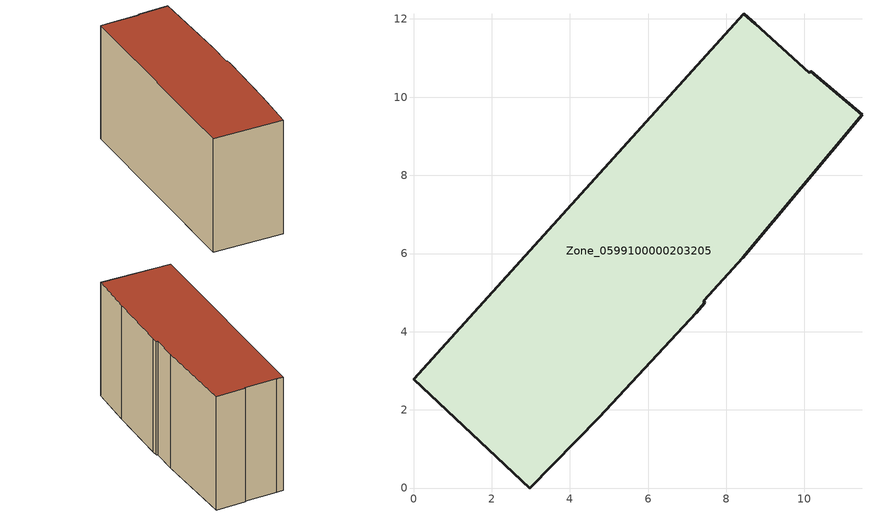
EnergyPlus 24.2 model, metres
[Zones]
Zone_0599100000203205
 floor ground (C_G): 8.42,5.89 7.42,4.8 7.45,4.74 7.24,4.48 4.75,1.81 2.98,0 0,2.78 8.45,12.13 8.74,11.88 10.13,10.62 10.16,10.66 11.47,9.55 z0
 wall outside (C_F): 4.75,1.81 7.24,4.48 7.45,4.74 7.42,4.8 8.42,5.89 11.47,9.55 10.16,10.66 10.13,10.62 8.74,11.88 8.45,12.13 0,2.78 2.98,0 4.75,1.81 z0:6.93
 roof outside (C_R): 7.42,4.8 8.42,5.89 11.47,9.55 10.16,10.66 10.13,10.62 8.74,11.88 8.45,12.13 0,2.78 2.98,0 4.75,1.81 7.24,4.48 7.45,4.74 z6.93
[BUILDING]
Pand.0599100000203205: North Axis=0; Terrain=City; Loads Convergence Tolerance Value=0.04; Temperature Convergence Tolerance Value=0.4; Solar Distribution=FullExterior; Maximum Number of Warmup Days=25; Minimum Number of Warmup Days=1
[Site:Location]
Rotterdam.The.Hague.AP_ZH_NLD Design_Conditions: Latitude=51.96; Longitude=4.45; Time Zone=1; Elevation=-4.5
[SITE:GROUNDTEMPERATURE:BUILDINGSURFACE]
18, 18, 18, 18, 18, 18, 18, 18, 18, 18, 18, 18
[MATERIAL] Thermal Absorptance=0.9; Solar Absorptance=0.7; Visible Absorptance=0.7
Name | Roughness | Thickness | Conductivity | Density | Specific Heat
G.D.1965 | MediumSmooth | 0.15 | 1 | 540 | 1210
F.D.1965 | Rough | 0.3 | 0.857143 | 1920 | 840
R.D.1965 | MediumRough | 0.2 | 0.08 | 1500 | 1000
[CONSTRUCTION]
C_G: G.D.1965
C_F: F.D.1965
C_R: R.D.1965
[ZONE]
Zone_0599100000203205: Type=1; Multiplier=1; Ceiling Height=Autocalculate; Volume=Autocalculate; Floor Area=autocalculate; Part of Total Floor Area=Yes
[ZONEINFILTRATION:DESIGNFLOWRATE]
Infil_Zone_0599100000203205: Zone or ZoneList or Space or SpaceList=Zone_0599100000203205; Schedule=AlwaysOn; Design Flow Rate Calculation Method=Flow/Area; Flow Rate per Floor Area=0.0042; Constant Term Coefficient=1; Temperature Term Coefficient=0; Velocity Term Coefficient=0; Velocity Squared Term Coefficient=0
[HVACTEMPLATE:ZONE:IDEALLOADSAIRSYSTEM]
Zone_0599100000203205: Maximum Heating Supply Air Temperature=50; Minimum Cooling Supply Air Temperature=13; Maximum Heating Supply Air Humidity Ratio=0.0156; Minimum Cooling Supply Air Humidity Ratio=0.0077; Heating Limit=NoLimit; Cooling Limit=NoLimit; Dehumidification Control Type=ConstantSensibleHeatRatio; Cooling Sensible Heat Ratio=0.7; Dehumidification Setpoint=60; Humidification Control Type=None; Humidification Setpoint=30; Outdoor Air Method=None; Outdoor Air Flow Rate per Person=0.00944; Outdoor Air Flow Rate per Zone Floor Area=0; Outdoor Air Flow Rate per Zone=0; Demand Controlled Ventilation Type=None; Outdoor Air Economizer Type=NoEconomizer; Heat Recovery Type=None; Sensible Heat Recovery Effectiveness=0.7; Latent Heat Recovery Effectiveness=0.65
[ZONECONTROL:THERMOSTAT]
ThermostatControl_Zone_0599100000203205: Zone or ZoneList=Zone_0599100000203205; Control Type Schedule=DualSetpointControlType; Control 1=Thermostat_Zone_0599100000203205; Temperature Difference Between Cutout And Setpoint=0
[THERMOSTATSETPOINT:DUALSETPOINT]
Thermostat_Zone_0599100000203205: Heating Setpoint Temperature Schedule=HeatingSetpoint_Zone_0599100000203205; Cooling Setpoint Temperature Schedule=CoolingSetpoint_Zone_0599100000203205
[SCHEDULE:COMPACT]
HeatingSetpoint_Zone_0599100000203205: Through: 12/31, For: AllDays, Until: 24:00, 21
CoolingSetpoint_Zone_0599100000203205: Through: 12/31, For: AllDays, Until: 24:00, 24
DualSetpointControlType: Through: 12/31, For: AllDays, Until: 24:00, 4
AlwaysOn: Through: 12/31, For: AllDays, Until: 24:00, 1
